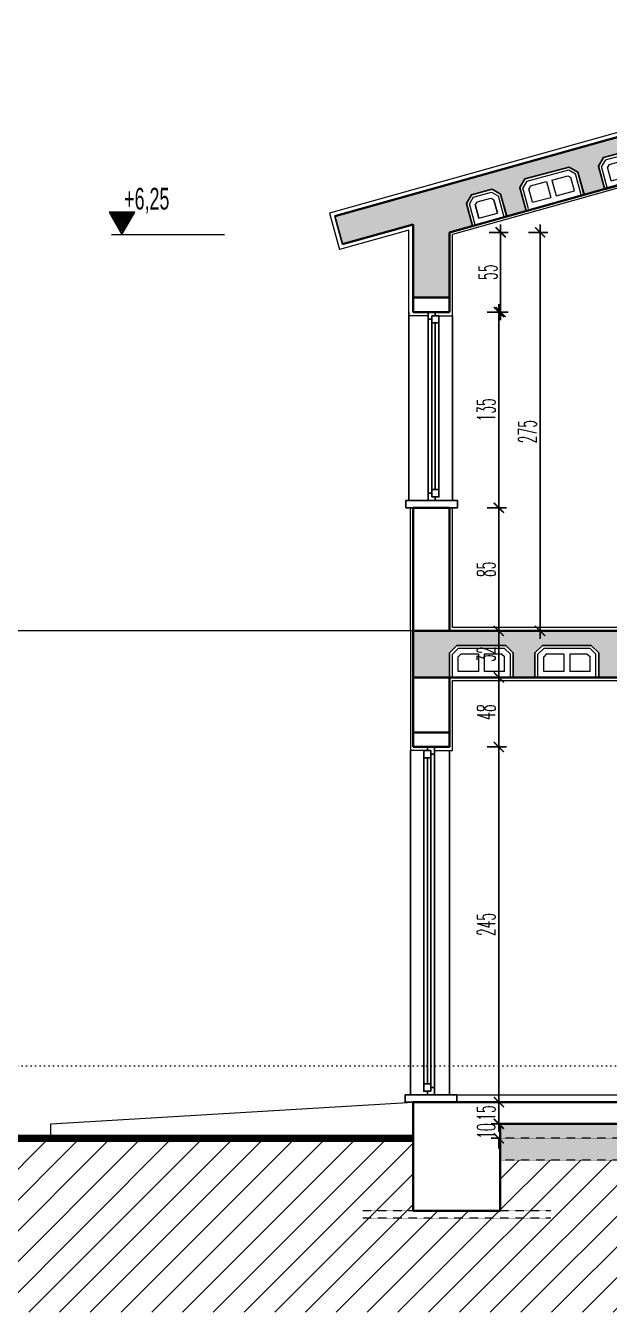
# Model space of a CAD drawing. Extents: x 775040 to 808375, y 4159409 to 4163651.
# Drawn here: x 791078 to 791480, y 4160091 to 4160979 of the extents above; entities that cross this region are included whole.
import ezdxf

# ---------------------------------------------------------------- set-up
doc = ezdxf.new("R2010")
doc.units = 0
doc.header["$MEASUREMENT"] = 0
doc.header["$PDMODE"] = 3
for name, pattern in [('ACAD_ISO07W100', [3, 0, -3]), ('DASHED2', [0.1875, 0.125, -0.0625]), ('DUZ', [500, 500])]:
    doc.linetypes.add(name, pattern=pattern)
doc.layers.get('0').update_dxf_attribs({"linetype": 'DUZ'})
for name, color, linetype, lineweight in [('25yazi', 255, 'Continuous', 15), ('duvar', 7, 'Continuous', 25), ('kapı', 3, 'Continuous', 9), ('P-HatchLight', 200, 'Continuous', 5), ('P-Levels', 240, 'Continuous', 20), ('P-Oklar', 31, 'Continuous', 18), ('Z_ duvar', 7, 'Continuous', 30), ('Z_asmolen', 53, 'Continuous', 9), ('Z_g3', 3, 'Continuous', 13), ('Z_g5', 5, 'Continuous', 18), ('Z_g6', 6, 'Continuous', 20), ('Z_izdot', 42, 'ACAD_ISO07W100', 9), ('Z_iç ölçü dikey', 111, 'Continuous', 25), ('Z_kesit döşeme', 5, 'Continuous', 30), ('Z_kolon tarama', 171, 'Continuous', 5), ('Z_sıva', 241, 'Continuous', 5), ('Z_tarama', 8, 'Continuous', 5)]:
    doc.layers.add(name, color=color, linetype=linetype, lineweight=lineweight)
for name, color, linetype in [('denizlik', 25, 'Continuous'), ('kot', 4, 'Continuous'), ('pencere', 3, 'Continuous')]:
    doc.layers.add(name, color=color, linetype=linetype)
doc.styles.add('50', font='swisscl.ttf', dxfattribs={"height": 50})
doc.styles.add('OLCUIC', font='ROMANS.SHX', dxfattribs={"width": 0.5})
doc.dimstyles.new('ölçü 50', dxfattribs={"dimtxt": 12.5, "dimasz": 7, "dimexe": 5.3, "dimexo": 5, "dimgap": 2.5, "dimtad": 1, "dimdec": 0, "dimzin": 9, "dimdsep": 46, "dimtxsty": 'OLCUIC', "dimblk1": 'ARCHTICK', "dimblk2": 'ARCHTICK', "dimsah": 1, "dimcen": 0, "dimdle": 5.5, "dimadec": 0, "dimazin": 0, "dimtfac": 1, "dimtdec": 0, "dimtix": 1, "dimtofl": 0, "dimtmove": 1, "dimatfit": 3, "dimldrblk": 'ARCHTICK', "dimfxl": 0, "dimtolj": 1, "dimtzin": 0, "dimarcsym": 0})

# ---------------------------------------------------------------- blocks, each defined once
blk = doc.blocks.new('asbnm')
at = {"layer": 'Z_asmolen'}
for p, q in [((44128.83, -2548.34), (44123.66, -2553.51)), ((44123.66, -2570.34), (44123.66, -2553.51)), ((44129.66, -2550.34), (44125.66, -2554.34)), ((44125.66, -2570.34), (44125.66, -2554.34)), ((44162.49, -2548.34), (44128.83, -2548.34)), ((44161.66, -2550.34), (44129.66, -2550.34)), ((44131.43, -2554.34), (44129.66, -2556.07)), ((44129.66, -2566.34), (44129.66, -2556.07)), ((44143.66, -2554.34), (44131.43, -2554.34)), ((44143.66, -2554.34), (44143.66, -2566.34)), ((44159.76, -2554.34), (44147.66, -2554.34)), ((44147.66, -2554.34), (44147.66, -2566.34)), ((44159.76, -2554.34), (44161.66, -2556.01)), ((44161.66, -2550.34), (44165.66, -2554.34)), ((44161.66, -2566.34), (44161.66, -2556.01)), ((44162.49, -2548.34), (44167.66, -2553.51)), ((44165.66, -2570.34), (44165.66, -2554.34)), ((44167.66, -2570.34), (44167.66, -2553.51)), ((44187.83, -2548.34), (44182.66, -2553.51)), ((44182.66, -2570.34), (44182.66, -2553.51)), ((44188.66, -2550.34), (44184.66, -2554.34)), ((44184.66, -2570.34), (44184.66, -2554.34)), ((44221.49, -2548.34), (44187.83, -2548.34)), ((44220.66, -2550.34), (44188.66, -2550.34)), ((44190.43, -2554.34), (44188.66, -2556.07)), ((44188.66, -2566.34), (44188.66, -2556.07)), ((44202.66, -2554.34), (44190.43, -2554.34)), ((44202.66, -2554.34), (44202.66, -2566.34)), ((44218.76, -2554.34), (44206.66, -2554.34)), ((44206.66, -2554.34), (44206.66, -2566.34)), ((44218.76, -2554.34), (44220.66, -2556.01)), ((44220.66, -2550.34), (44224.66, -2554.34)), ((44220.66, -2566.34), (44220.66, -2556.01)), ((44221.49, -2548.34), (44226.66, -2553.51)), ((44224.66, -2570.34), (44224.66, -2554.34)), ((44226.66, -2570.34), (44226.66, -2553.51)), ((44167.66, -2570.34), (44123.66, -2570.34)), ((44143.66, -2566.34), (44129.66, -2566.34)), ((44161.66, -2566.34), (44147.66, -2566.34)), ((44226.66, -2570.34), (44182.66, -2570.34)), ((44202.66, -2566.34), (44188.66, -2566.34)), ((44220.66, -2566.34), (44206.66, -2566.34))]:
    blk.add_line(p, q, dxfattribs=at)
blk = doc.blocks.new('_ARCHTICK')
at = {"color": 0, "linetype": 'ByBlock', "const_width": 0.15}
blk.add_lwpolyline([(-0.5, -0.5), (0.5, 0.5)], dxfattribs=at)
blk = doc.blocks.new('*D1004')
at = {"layer": 'Defpoints', "color": 0, "linetype": 'Continuous', "transparency": 16777216}
for p in [(791367.82, 4160781.14), (791365.4, 4160646.14), (791403.94, 4160646.14)]:
    blk.add_point(p, dxfattribs=at)
at = {"layer": 'Z_iç ölçü dikey', "color": 0, "linetype": 'Continuous', "lineweight": -2, "transparency": 16777216}
for p, q in [((791403.94, 4160786.64), (791403.94, 4160640.64)), ((791395.94, 4160781.14), (791409.24, 4160781.14)), ((791395.94, 4160646.14), (791409.24, 4160646.14))]:
    blk.add_line(p, q, dxfattribs=at)
at = {"layer": 'Z_iç ölçü dikey', "color": 0, "linetype": 'Continuous', "lineweight": -2, "transparency": 16777216, "xscale": 7, "yscale": 7, "zscale": 7}
for p, rotation in [((791403.94, 4160781.14), 90), ((791403.94, 4160646.14), 270)]:
    blk.add_blockref('_ARCHTICK', p, dxfattribs=dict(at, rotation=rotation))
at = {"layer": 'Z_iç ölçü dikey', "color": 0, "linetype": 'Continuous', "transparency": 16777216, "insert": (791395.19, 4160713.64), "char_height": 12.5, "attachment_point": 5, "rotation": 90, "style": 'OLCUIC'}
blk.add_mtext('\\A1;135', dxfattribs=at)
blk = doc.blocks.new('*D1005')
at = {"layer": 'Defpoints', "color": 0, "linetype": 'Continuous', "transparency": 16777216}
for p in [(791365.4, 4160646.14), (791403.94, 4160561.14), (791404.12, 4160561.14)]:
    blk.add_point(p, dxfattribs=at)
at = {"layer": 'Z_iç ölçü dikey', "color": 0, "linetype": 'Continuous', "lineweight": -2, "transparency": 16777216}
for p, q in [((791403.94, 4160651.64), (791403.94, 4160555.64)), ((791395.94, 4160646.14), (791409.24, 4160646.14)), ((791403.94, 4160561.14), (791398.64, 4160561.14))]:
    blk.add_line(p, q, dxfattribs=at)
at = {"layer": 'Z_iç ölçü dikey', "color": 0, "linetype": 'Continuous', "lineweight": -2, "transparency": 16777216, "xscale": 7, "yscale": 7, "zscale": 7}
for p, rotation in [((791403.94, 4160646.14), 90), ((791403.94, 4160561.14), 270)]:
    blk.add_blockref('_ARCHTICK', p, dxfattribs=dict(at, rotation=rotation))
at = {"layer": 'Z_iç ölçü dikey', "color": 0, "linetype": 'Continuous', "transparency": 16777216, "insert": (791395.19, 4160603.64), "char_height": 12.5, "attachment_point": 5, "rotation": 90, "style": 'OLCUIC'}
blk.add_mtext('\\A1;85', dxfattribs=at)
blk = doc.blocks.new('*D1006')
at = {"layer": 'Defpoints', "color": 0, "linetype": 'Continuous', "transparency": 16777216}
for p in [(791404.12, 4160561.14), (791403.94, 4160529.14), (791404.12, 4160529.14)]:
    blk.add_point(p, dxfattribs=at)
at = {"layer": 'Z_iç ölçü dikey', "color": 0, "linetype": 'Continuous', "lineweight": -2, "transparency": 16777216}
for p, q in [((791403.94, 4160561.14), (791398.64, 4160561.14)), ((791403.94, 4160566.64), (791403.94, 4160523.64)), ((791403.94, 4160529.14), (791398.64, 4160529.14))]:
    blk.add_line(p, q, dxfattribs=at)
at = {"layer": 'Z_iç ölçü dikey', "color": 0, "linetype": 'Continuous', "lineweight": -2, "transparency": 16777216, "xscale": 7, "yscale": 7, "zscale": 7}
for p, rotation in [((791403.94, 4160561.14), 90), ((791403.94, 4160529.14), 270)]:
    blk.add_blockref('_ARCHTICK', p, dxfattribs=dict(at, rotation=rotation))
at = {"layer": 'Z_iç ölçü dikey', "color": 0, "linetype": 'Continuous', "transparency": 16777216, "insert": (791395.19, 4160545.14), "char_height": 12.5, "attachment_point": 5, "rotation": 90, "style": 'OLCUIC'}
blk.add_mtext('\\A1;32', dxfattribs=at)
blk = doc.blocks.new('*D1007')
at = {"layer": 'Defpoints', "color": 0, "linetype": 'Continuous', "transparency": 16777216}
for p in [(791404.12, 4160529.14), (791366.1, 4160481.14), (791403.94, 4160481.14)]:
    blk.add_point(p, dxfattribs=at)
at = {"layer": 'Z_iç ölçü dikey', "color": 0, "linetype": 'Continuous', "lineweight": -2, "transparency": 16777216}
for p, q in [((791403.94, 4160534.64), (791403.94, 4160475.64)), ((791403.94, 4160529.14), (791398.64, 4160529.14)), ((791395.94, 4160481.14), (791409.24, 4160481.14))]:
    blk.add_line(p, q, dxfattribs=at)
at = {"layer": 'Z_iç ölçü dikey', "color": 0, "linetype": 'Continuous', "lineweight": -2, "transparency": 16777216, "xscale": 7, "yscale": 7, "zscale": 7}
for p, rotation in [((791403.94, 4160529.14), 90), ((791403.94, 4160481.14), 270)]:
    blk.add_blockref('_ARCHTICK', p, dxfattribs=dict(at, rotation=rotation))
at = {"layer": 'Z_iç ölçü dikey', "color": 0, "linetype": 'Continuous', "transparency": 16777216, "insert": (791395.19, 4160505.14), "char_height": 12.5, "attachment_point": 5, "rotation": 90, "style": 'OLCUIC'}
blk.add_mtext('\\A1;48', dxfattribs=at)
blk = doc.blocks.new('*D1008')
at = {"layer": 'Defpoints', "color": 0, "linetype": 'Continuous', "transparency": 16777216}
for p in [(791366.1, 4160481.14), (791402.66, 4160236.14), (791403.94, 4160236.14)]:
    blk.add_point(p, dxfattribs=at)
at = {"layer": 'Z_iç ölçü dikey', "color": 0, "linetype": 'Continuous', "lineweight": -2, "transparency": 16777216}
for p, q in [((791395.94, 4160481.14), (791409.24, 4160481.14)), ((791403.94, 4160486.64), (791403.94, 4160230.64)), ((791403.94, 4160236.14), (791409.24, 4160236.14))]:
    blk.add_line(p, q, dxfattribs=at)
at = {"layer": 'Z_iç ölçü dikey', "color": 0, "linetype": 'Continuous', "lineweight": -2, "transparency": 16777216, "xscale": 7, "yscale": 7, "zscale": 7}
for p, rotation in [((791403.94, 4160481.14), 90), ((791403.94, 4160236.14), 270)]:
    blk.add_blockref('_ARCHTICK', p, dxfattribs=dict(at, rotation=rotation))
at = {"layer": 'Z_iç ölçü dikey', "color": 0, "linetype": 'Continuous', "transparency": 16777216, "insert": (791395.19, 4160358.64), "char_height": 12.5, "attachment_point": 5, "rotation": 90, "style": 'OLCUIC'}
blk.add_mtext('\\A1;245', dxfattribs=at)
blk = doc.blocks.new('*D1009')
at = {"layer": 'Defpoints', "color": 0, "linetype": 'Continuous', "transparency": 16777216}
for p in [(791402.66, 4160236.14), (791403.94, 4160221.14), (791404.87, 4160221.14)]:
    blk.add_point(p, dxfattribs=at)
at = {"layer": 'Z_iç ölçü dikey', "color": 0, "linetype": 'Continuous', "lineweight": -2, "transparency": 16777216}
for p, q in [((791403.94, 4160241.64), (791403.94, 4160215.64)), ((791403.94, 4160236.14), (791409.24, 4160236.14)), ((791403.94, 4160221.14), (791398.64, 4160221.14))]:
    blk.add_line(p, q, dxfattribs=at)
at = {"layer": 'Z_iç ölçü dikey', "color": 0, "linetype": 'Continuous', "lineweight": -2, "transparency": 16777216, "xscale": 7, "yscale": 7, "zscale": 7}
for p, rotation in [((791403.94, 4160236.14), 90), ((791403.94, 4160221.14), 270)]:
    blk.add_blockref('_ARCHTICK', p, dxfattribs=dict(at, rotation=rotation))
at = {"layer": 'Z_iç ölçü dikey', "color": 0, "linetype": 'Continuous', "transparency": 16777216, "insert": (791395.19, 4160228.64), "char_height": 12.5, "attachment_point": 5, "rotation": 90, "style": 'OLCUIC'}
blk.add_mtext('\\A1;15', dxfattribs=at)
blk = doc.blocks.new('*D1010')
at = {"layer": 'Defpoints', "color": 0, "linetype": 'Continuous', "transparency": 16777216}
for p in [(791404.87, 4160221.14), (791403.94, 4160211.14), (791404.87, 4160211.14)]:
    blk.add_point(p, dxfattribs=at)
at = {"layer": 'Z_iç ölçü dikey', "color": 0, "linetype": 'Continuous', "lineweight": -2, "transparency": 16777216}
for p, q in [((791403.94, 4160221.14), (791403.94, 4160228.14)), ((791403.94, 4160221.14), (791398.64, 4160221.14)), ((791403.94, 4160211.14), (791398.64, 4160211.14)), ((791403.94, 4160211.14), (791403.94, 4160204.14))]:
    blk.add_line(p, q, dxfattribs=at)
at = {"layer": 'Z_iç ölçü dikey', "color": 0, "linetype": 'Continuous', "lineweight": -2, "transparency": 16777216, "xscale": 7, "yscale": 7, "zscale": 7}
for p, rotation in [((791403.94, 4160221.14), 270), ((791403.94, 4160211.14), 90)]:
    blk.add_blockref('_ARCHTICK', p, dxfattribs=dict(at, rotation=rotation))
at = {"layer": 'Z_iç ölçü dikey', "color": 0, "linetype": 'Continuous', "transparency": 16777216, "insert": (791395.19, 4160216.14), "char_height": 12.5, "attachment_point": 5, "rotation": 90, "style": 'OLCUIC'}
blk.add_mtext('\\A1;10', dxfattribs=at)
blk = doc.blocks.new('*D1166')
at = {"layer": 'Defpoints', "color": 0, "linetype": 'Continuous', "transparency": 16777216}
for p in [(791369.87, 4160836.14), (791405.18, 4160836.14), (791369.87, 4160781.14)]:
    blk.add_point(p, dxfattribs=at)
at = {"layer": 'Z_iç ölçü dikey', "color": 0, "linetype": 'Continuous', "lineweight": -2, "transparency": 16777216}
for p, q in [((791397.18, 4160836.14), (791410.48, 4160836.14)), ((791405.18, 4160775.64), (791405.18, 4160841.64)), ((791397.18, 4160781.14), (791410.48, 4160781.14))]:
    blk.add_line(p, q, dxfattribs=at)
at = {"layer": 'Z_iç ölçü dikey', "color": 0, "linetype": 'Continuous', "lineweight": -2, "transparency": 16777216, "xscale": 7, "yscale": 7, "zscale": 7}
for p, rotation in [((791405.18, 4160836.14), 90), ((791405.18, 4160781.14), 270)]:
    blk.add_blockref('_ARCHTICK', p, dxfattribs=dict(at, rotation=rotation))
at = {"layer": 'Z_iç ölçü dikey', "color": 0, "linetype": 'Continuous', "transparency": 16777216, "insert": (791396.43, 4160808.64), "char_height": 12.5, "attachment_point": 5, "rotation": 90, "style": 'OLCUIC'}
blk.add_mtext('\\A1;55', dxfattribs=at)
blk = doc.blocks.new('*D1167')
at = {"layer": 'Defpoints', "color": 0, "linetype": 'Continuous', "transparency": 16777216}
for p in [(791405.18, 4160836.14), (791403.94, 4160561.14), (791432.42, 4160561.14)]:
    blk.add_point(p, dxfattribs=at)
at = {"layer": 'Z_iç ölçü dikey', "color": 0, "linetype": 'Continuous', "lineweight": -2, "transparency": 16777216}
for p, q in [((791424.42, 4160836.14), (791437.72, 4160836.14)), ((791432.42, 4160841.64), (791432.42, 4160555.64)), ((791424.42, 4160561.14), (791437.72, 4160561.14))]:
    blk.add_line(p, q, dxfattribs=at)
at = {"layer": 'Z_iç ölçü dikey', "color": 0, "linetype": 'Continuous', "lineweight": -2, "transparency": 16777216, "xscale": 7, "yscale": 7, "zscale": 7}
for p, rotation in [((791432.42, 4160836.14), 90), ((791432.42, 4160561.14), 270)]:
    blk.add_blockref('_ARCHTICK', p, dxfattribs=dict(at, rotation=rotation))
at = {"layer": 'Z_iç ölçü dikey', "color": 0, "linetype": 'Continuous', "transparency": 16777216, "insert": (791423.67, 4160698.64), "char_height": 12.5, "attachment_point": 5, "rotation": 90, "style": 'OLCUIC'}
blk.add_mtext('\\A1;275', dxfattribs=at)
blk = doc.blocks.new('KOTLAMAGORUNUS KESITTE')
at = {"layer": 'P-HatchLight'}
for points in [[(0.1521, 0.1484), (0.0722, 0.01), (-0.0077, 0.1484)], [(0.1434, 0.1434), (0.0722, 0.02), (0.0009, 0.1434)], [(0.1348, 0.1384), (0.0722, 0.03), (0.0096, 0.1384)], [(0.1261, 0.1334), (0.0722, 0.04), (0.0183, 0.1334)], [(0.1175, 0.1284), (0.0722, 0.05), (0.0269, 0.1284)], [(0.1088, 0.1234), (0.0722, 0.06), (0.0356, 0.1234)], [(0.1001, 0.1184), (0.0722, 0.07), (0.0442, 0.1184)], [(0.0915, 0.1134), (0.0722, 0.08), (0.0529, 0.1134)], [(0.0828, 0.1084), (0.0722, 0.09), (0.0616, 0.1084)], [(0.0742, 0.1034), (0.0722, 0.1), (0.0702, 0.1034)]]:
    blk.add_lwpolyline(points, close=True, dxfattribs=at)
at = {"layer": 'P-Oklar', "color": 2, "ltscale": 0.5}
blk.add_line((0, 0), (0.7795, 0), dxfattribs=at)
blk.add_lwpolyline([(-0.0164, 0.1534), (0.0722, 0), (0.1608, 0.1534)], close=True, dxfattribs=at)
at = {"layer": 'P-Levels', "color": 7, "style": '50', "width": 0.8}
blk.add_attdef('%%P0.00', (-0.0314, 0.1775), '', height=0.15, dxfattribs=at)

msp = doc.modelspace()

# ---------------------------------------------------------------- hatches: boundary and pattern name
at = {"layer": 'Z_kolon tarama'}
h = msp.add_hatch(dxfattribs=at)
h.set_pattern_fill('ANSI33', color=256, scale=15, style=0)
h.paths.add_polyline_path([(791749.87, 4160975.79), (791290.74, 4160847.21), (791296.13, 4160827.96), (791344.87, 4160841.6), (791344.87, 4160791.14), (791369.87, 4160791.14), (791369.87, 4160836.14), (791385.84, 4160840.62), (791381.66, 4160856.06), (791385.08, 4160862.01), (791399.25, 4160865.83), (791405.19, 4160862.42), (791409.45, 4160847.23), (791422.84, 4160850.98), (791418.51, 4160867), (791421.93, 4160872.95), (791452.39, 4160881.18), (791458.34, 4160877.76), (791462.71, 4160862.14), (791477.01, 4160866.15), (791472.78, 4160881.81), (791476.2, 4160887.75), (791506.66, 4160895.99), (791512.6, 4160892.57), (791516.87, 4160877.31), (791530.28, 4160881.06), (791526.18, 4160896.24), (791529.59, 4160902.18), (791560.05, 4160910.42), (791566, 4160907), (791570.14, 4160892.23), (791584.43, 4160896.23), (791579.97, 4160912.74), (791583.39, 4160918.69), (791613.85, 4160926.92), (791619.79, 4160923.5), (791624.3, 4160907.4), (791637.7, 4160911.15), (791633.37, 4160927.17), (791636.78, 4160933.12), (791667.25, 4160941.35), (791673.19, 4160937.93), (791677.57, 4160922.31), (791691.87, 4160926.32), (791687.63, 4160941.98), (791691.05, 4160947.92), (791721.51, 4160956.16), (791727.46, 4160952.74), (791731.73, 4160937.48), (791749.87, 4160942.56), (791768, 4160937.48), (791772.28, 4160952.74), (791778.22, 4160956.16), (791808.68, 4160947.92), (791812.1, 4160941.98), (791807.87, 4160926.32), (791822.17, 4160922.31), (791826.54, 4160937.93), (791832.49, 4160941.35), (791862.95, 4160933.12), (791866.36, 4160927.17), (791862.03, 4160911.15), (791875.43, 4160907.4), (791879.94, 4160923.5), (791885.88, 4160926.92), (791916.35, 4160918.69), (791919.76, 4160912.74), (791915.3, 4160896.23), (791929.6, 4160892.23), (791933.73, 4160907), (791939.68, 4160910.42), (791970.14, 4160902.18), (791973.56, 4160896.24), (791969.46, 4160881.06), (791982.86, 4160877.31), (791987.13, 4160892.57), (791993.08, 4160895.99), (792023.54, 4160887.75), (792026.95, 4160881.81), (792022.72, 4160866.15), (792037.02, 4160862.14), (792041.4, 4160877.76), (792047.34, 4160881.18), (792077.8, 4160872.95), (792081.22, 4160867), (792076.89, 4160850.98), (792090.42, 4160847.19), (792094.48, 4160862.2), (792100.42, 4160865.62), (792114.59, 4160861.79), (792118.01, 4160855.85), (792113.75, 4160840.65), (792113.89, 4160840.62), (792129.87, 4160836.14), (792129.87, 4160861.14), (792129.87, 4160869.37)])
h = msp.add_hatch(dxfattribs=at)
h.set_pattern_fill('ANSI33', color=256, scale=15, style=0)
h.paths.add_polyline_path([(791865.96, 4160561.14), (791344.87, 4160561.14), (791344.87, 4160529.14), (791369.87, 4160529.14), (791369.87, 4160545.97), (791375.04, 4160551.14), (791408.69, 4160551.14), (791413.87, 4160545.97), (791413.87, 4160529.14), (791428.87, 4160529.14), (791428.87, 4160545.97), (791434.04, 4160551.14), (791467.69, 4160551.14), (791472.87, 4160545.97), (791472.87, 4160529.14), (791487.87, 4160529.14), (791487.87, 4160545.97), (791493.04, 4160551.14), (791526.69, 4160551.14), (791531.87, 4160545.97), (791531.87, 4160529.14), (791546.87, 4160529.14), (791546.87, 4160545.97), (791552.04, 4160551.14), (791585.69, 4160551.14), (791590.87, 4160545.97), (791590.87, 4160529.14), (791605.87, 4160529.14), (791605.87, 4160545.97), (791611.04, 4160551.14), (791644.69, 4160551.14), (791649.87, 4160545.97), (791649.87, 4160529.14), (791664.87, 4160529.14), (791664.87, 4160545.97), (791670.04, 4160551.14), (791703.69, 4160551.14), (791708.87, 4160545.97), (791708.87, 4160529.14), (791723.87, 4160529.14), (791723.87, 4160545.97), (791729.04, 4160551.14), (791762.69, 4160551.14), (791767.87, 4160545.97), (791767.87, 4160529.14), (791782.87, 4160529.14), (791782.87, 4160545.97), (791788.04, 4160551.14), (791821.69, 4160551.14), (791826.87, 4160545.97), (791826.87, 4160529.14), (791841.87, 4160529.14), (791841.87, 4160545.97), (791847.04, 4160551.14), (791865.96, 4160551.14)])
at = {"layer": 'Z_tarama', "ltscale": 50}
h = msp.add_hatch(dxfattribs=at)
h.set_pattern_fill('AR-HBONE', color=256, scale=0.7, style=0)
h.set_pattern_definition([(45, (-69547.51, -29927.1526), (3e-16, 3.9597979746), [8.4, -2.8]), (135, (-69545.5302, -29925.1727), (3e-16, 3.9597979746), [8.4, -2.8])])
h.paths.add_polyline_path([(791929.87, 4160221.14), (791404.87, 4160221.14), (791404.87, 4160211.14), (791929.87, 4160211.14)])
h.paths.add_polyline_path([(792329.87, 4160221.14), (791989.87, 4160221.14), (791989.87, 4160211.14), (792329.87, 4160211.14)])
h.paths.add_polyline_path([(792989.87, 4160221.14), (792389.87, 4160221.14), (792389.87, 4160211.14), (792989.87, 4160211.14)])
h.paths.add_polyline_path([(793814.87, 4160221.14), (793049.87, 4160221.14), (793049.87, 4160211.14), (793814.87, 4160211.14)])
at = {"layer": 'Z_tarama'}
h = msp.add_hatch(dxfattribs=at)
h.set_pattern_fill('ANSI31', color=256, scale=120, style=0)
h.set_pattern_definition([(45, (-69547.51, -29927.153), (-10.60660172, 10.60660172), [])])
h.paths.add_polyline_path([(794344.22, 4160211.14), (793874.87, 4160211.14), (793874.87, 4160161.14), (793814.87, 4160161.14), (793814.87, 4160196.14), (793049.87, 4160196.14), (793049.87, 4160161.14), (792989.87, 4160161.14), (792989.87, 4160196.14), (792389.87, 4160196.14), (792389.87, 4160161.14), (792329.87, 4160161.14), (792329.87, 4160196.14), (791989.87, 4160196.14), (791989.87, 4160161.14), (791929.87, 4160161.14), (791929.87, 4160196.14), (791404.87, 4160196.14), (791404.87, 4160161.14), (791344.87, 4160161.14), (791344.87, 4160211.14), (790610.67, 4160211.14), (790610.67, 4160091.14), (794344.22, 4160091.14)])
at = {"layer": 'Z_tarama', "linetype": 'DASHED2'}
h = msp.add_hatch(dxfattribs=at)
h.set_pattern_fill('EARTH', color=256, scale=25, angle=45, style=0)
h.set_pattern_definition([(45, (-69547.51, -29927.1526), (9e-16, 8.838834765), [6.25, -6.25]), (45, (-69549.1674, -29925.495), (9e-16, 8.838834765), [6.25, -6.25]), (45, (-69550.8247, -29923.838), (9e-16, 8.838834765), [6.25, -6.25]), (135, (-69550.8247, -29922.733), (-8.838834765, 9e-16), [6.25, -6.25]), (135, (-69549.1674, -29921.076), (-8.838834765, 9e-16), [6.25, -6.25]), (135, (-69547.51, -29919.4186), (-8.838834765, 9e-16), [6.25, -6.25])])
h.paths.add_polyline_path([(793814.87, 4160211.14), (793049.87, 4160211.14), (793049.87, 4160196.14), (793814.87, 4160196.14)])
h.paths.add_polyline_path([(792989.87, 4160211.14), (792389.87, 4160211.14), (792389.87, 4160196.14), (792989.87, 4160196.14)])
h.paths.add_polyline_path([(792329.87, 4160211.14), (791989.87, 4160211.14), (791989.87, 4160196.14), (792329.87, 4160196.14)])
h.paths.add_polyline_path([(791929.87, 4160211.14), (791404.87, 4160211.14), (791404.87, 4160196.14), (791929.87, 4160196.14)])

# ---------------------------------------------------------------- linework, layer by layer
at = {"layer": 'denizlik', "color": 5}
for points in [[(791344.87, 4160646.14), (791339.87, 4160646.14), (791339.87, 4160651.14), (791375.37, 4160651.14), (791375.37, 4160646.14), (791344.87, 4160646.14)], [(791369.87, 4160236.14), (791374.87, 4160236.14), (791374.87, 4160241.14), (791339.37, 4160241.14), (791339.37, 4160236.14), (791369.87, 4160236.14)]]:
    msp.add_lwpolyline(points, dxfattribs=at)
at = {"layer": 'duvar', "color": 4}
for p, q in [((791341.87, 4160781.14), (791341.87, 4160651.14)), ((791371.87, 4160778.64), (791371.87, 4160651.14)), ((791343.11, 4160478.64), (791343.11, 4160241.14)), ((791369.87, 4160478.64), (791369.87, 4160241.14))]:
    msp.add_line(p, q, dxfattribs=at)
at = {"layer": 'pencere', "color": 1}
for p, q in [((791355.12, 4160776.14), (791355.12, 4160656.14)), ((791357.62, 4160658.64), (791357.62, 4160773.64)), ((791362.62, 4160773.64), (791362.62, 4160658.64)), ((791352.12, 4160473.64), (791352.12, 4160248.64)), ((791357.12, 4160248.64), (791357.12, 4160473.64)), ((791359.62, 4160476.14), (791359.62, 4160246.14))]:
    msp.add_line(p, q, dxfattribs=at)
at = {"layer": 'pencere'}
for p, q in [((791360.12, 4160658.64), (791360.12, 4160773.64)), ((791354.62, 4160248.64), (791354.62, 4160473.64))]:
    msp.add_line(p, q, dxfattribs=at)
for points in [[(791357.62, 4160776.14), (791355.12, 4160776.14), (791355.12, 4160781.14), (791360.12, 4160781.14), (791360.12, 4160778.64)], [(791357.62, 4160656.14), (791355.12, 4160656.14), (791355.12, 4160651.14), (791360.12, 4160651.14), (791360.12, 4160653.64)], [(791357.12, 4160476.14), (791359.62, 4160476.14), (791359.62, 4160481.14), (791354.62, 4160481.14), (791354.62, 4160478.64)], [(791357.12, 4160246.14), (791359.62, 4160246.14), (791359.62, 4160241.14), (791354.62, 4160241.14), (791354.62, 4160243.64)]]:
    msp.add_lwpolyline(points, dxfattribs=at)
for points in [[(791357.62, 4160778.64), (791362.62, 4160778.64), (791362.62, 4160773.64), (791357.62, 4160773.64)], [(791357.62, 4160653.64), (791362.62, 4160653.64), (791362.62, 4160658.64), (791357.62, 4160658.64)], [(791357.12, 4160478.64), (791352.12, 4160478.64), (791352.12, 4160473.64), (791357.12, 4160473.64)], [(791357.12, 4160243.64), (791352.12, 4160243.64), (791352.12, 4160248.64), (791357.12, 4160248.64)]]:
    msp.add_lwpolyline(points, close=True, dxfattribs=at)
at = {"layer": 'Z_ duvar'}
for p, q in [((791344.87, 4160561.14), (791344.87, 4160646.14)), ((791369.87, 4160646.14), (791344.87, 4160646.14)), ((791369.87, 4160561.14), (791369.87, 4160646.14)), ((791344.87, 4160491.14), (791344.87, 4160529.14)), ((791369.87, 4160491.14), (791369.87, 4160529.14)), ((791344.87, 4160236.14), (791369.87, 4160236.14))]:
    msp.add_line(p, q, dxfattribs=at)
at = {"layer": 'Z_asmolen'}
for p, q in [((791421.93, 4160872.95), (791452.39, 4160881.18)), ((791452.39, 4160881.18), (791458.34, 4160877.76)), ((791421.93, 4160872.95), (791418.51, 4160867)), ((791423.17, 4160871.34), (791420.53, 4160866.74)), ((791423.17, 4160871.34), (791452.13, 4160879.17)), ((791425.86, 4160868.19), (791436.82, 4160871.15)), ((791436.82, 4160871.15), (791439.75, 4160860.28)), ((791440.44, 4160872.12), (791451.5, 4160875.11)), ((791440.44, 4160872.12), (791443.37, 4160861.26)), ((791451.5, 4160875.11), (791453.53, 4160873.99)), ((791452.13, 4160879.17), (791456.73, 4160876.53)), ((791456.04, 4160864.69), (791453.53, 4160873.99)), ((791460.64, 4160862.05), (791456.73, 4160876.53)), ((791462.57, 4160862.1), (791458.34, 4160877.76)), ((791385.08, 4160862.01), (791399.25, 4160865.83)), ((791386.32, 4160860.4), (791398.99, 4160863.82)), ((791398.99, 4160863.82), (791403.59, 4160861.18)), ((791399.25, 4160865.83), (791405.19, 4160862.42)), ((791409.31, 4160847.19), (791405.19, 4160862.42)), ((791422.84, 4160850.98), (791418.51, 4160867)), ((791424.44, 4160852.26), (791420.53, 4160866.74)), ((791425.86, 4160868.19), (791424.56, 4160866.21)), ((791427.08, 4160856.86), (791424.56, 4160866.21)), ((791443.37, 4160861.26), (791456.04, 4160864.69)), ((791385.08, 4160862.01), (791381.66, 4160856.06)), ((791385.84, 4160840.62), (791381.66, 4160856.06)), ((791386.32, 4160860.4), (791383.68, 4160855.8)), ((791387.59, 4160841.32), (791383.68, 4160855.8)), ((791389.01, 4160857.24), (791387.71, 4160855.27)), ((791390.23, 4160845.92), (791387.71, 4160855.27)), ((791387.71, 4160855.27), (791390.23, 4160845.92)), ((791389.01, 4160857.24), (791398.36, 4160859.77)), ((791389.01, 4160857.24), (791398.36, 4160859.77)), ((791398.36, 4160859.77), (791400.39, 4160858.64)), ((791402.9, 4160849.34), (791400.39, 4160858.64)), ((791400.39, 4160858.64), (791402.9, 4160849.34)), ((791407.5, 4160846.7), (791403.59, 4160861.18)), ((791427.08, 4160856.86), (791439.75, 4160860.28)), ((791385.78, 4160840.83), (791409.31, 4160847.19)), ((791390.23, 4160845.92), (791402.9, 4160849.34)), ((791390.23, 4160845.92), (791402.9, 4160849.34))]:
    msp.add_line(p, q, dxfattribs=at)
at = {"layer": 'Z_g3', "linetype": 'Continuous'}
msp.add_line((792633.15, 4160561.14), (790714.42, 4160561.14), dxfattribs=at)
at = {"layer": 'Z_g5', "linetype": 'Continuous'}
msp.add_lwpolyline([(791094.87, 4160211.14), (791094.87, 4160221.14), (791344.87, 4160236.14)], dxfattribs=at)
at = {"layer": 'Z_g6', "linetype": 'Continuous', "const_width": 5}
msp.add_lwpolyline([(791344.87, 4160211.14), (790588.54, 4160211.14)], dxfattribs=at)
at = {"layer": 'Z_izdot'}
msp.add_line((797361.9, 4160261.14), (790665.92, 4160261.14), dxfattribs=at)
at = {"layer": 'Z_iç ölçü dikey', "color": 5, "linetype": 'Continuous'}
for p, q in [((791476.2, 4160887.75), (791506.66, 4160895.99)), ((791421.93, 4160872.95), (791452.39, 4160881.18)), ((791452.39, 4160881.18), (791458.34, 4160877.76)), ((791472.78, 4160881.81), (791476.2, 4160887.75)), ((791477.11, 4160865.78), (791472.78, 4160881.81)), ((791418.51, 4160867), (791421.93, 4160872.95)), ((791458.34, 4160877.76), (791462.71, 4160862.14)), ((791516.98, 4160876.95), (791477.11, 4160865.78)), ((791385.08, 4160862.01), (791399.25, 4160865.83)), ((791399.25, 4160865.83), (791405.19, 4160862.42)), ((791405.19, 4160862.42), (791409.45, 4160847.23)), ((791422.84, 4160850.98), (791418.51, 4160867)), ((791462.71, 4160862.14), (791422.84, 4160850.98)), ((791381.66, 4160856.06), (791385.08, 4160862.01)), ((791385.84, 4160840.62), (791381.66, 4160856.06)), ((791290.74, 4160847.21), (791296.13, 4160827.96)), ((791409.45, 4160847.23), (791385.84, 4160840.62)), ((791369.87, 4160545.97), (791375.04, 4160551.14)), ((791369.87, 4160529.14), (791369.87, 4160545.97)), ((791375.04, 4160551.14), (791408.69, 4160551.14)), ((791408.69, 4160551.14), (791413.87, 4160545.97)), ((791413.87, 4160545.97), (791413.87, 4160529.14)), ((791428.87, 4160545.97), (791434.04, 4160551.14)), ((791428.87, 4160529.14), (791428.87, 4160545.97)), ((791434.04, 4160551.14), (791467.69, 4160551.14)), ((791467.69, 4160551.14), (791472.87, 4160545.97)), ((791472.87, 4160545.97), (791472.87, 4160529.14)), ((791413.87, 4160529.14), (791369.87, 4160529.14)), ((791472.87, 4160529.14), (791428.87, 4160529.14))]:
    msp.add_line(p, q, dxfattribs=at)
at = {"layer": 'Z_kesit döşeme', "linetype": 'Continuous'}
for p, q in [((791749.87, 4160975.79), (791290.74, 4160847.21)), ((791749.87, 4160942.56), (791369.87, 4160836.14)), ((791344.87, 4160841.6), (791296.13, 4160827.96)), ((791344.87, 4160791.14), (791344.87, 4160841.6)), ((791369.87, 4160791.14), (791369.87, 4160836.14))]:
    msp.add_line(p, q, dxfattribs=at)
at = {"layer": 'Z_kesit döşeme'}
for points in [[(791369.87, 4160781.14), (791369.87, 4160791.14), (791344.87, 4160791.14), (791344.87, 4160781.14)], [(791344.87, 4160481.14), (791344.87, 4160491.14), (791369.87, 4160491.14), (791369.87, 4160481.14)]]:
    msp.add_lwpolyline(points, close=True, dxfattribs=at)
at = {"layer": 'Z_kesit döşeme', "linetype": 'Continuous'}
for points in [[(792336.31, 4160529.14), (791344.87, 4160529.14), (791344.87, 4160561.14), (792336.31, 4160561.14)], [(793874.87, 4160236.14), (791344.87, 4160236.14), (791344.87, 4160161.14), (791404.87, 4160161.14), (791404.87, 4160221.14), (791929.87, 4160221.14), (791929.87, 4160161.14), (791989.87, 4160161.14), (791989.87, 4160221.14), (792329.87, 4160221.14), (792329.87, 4160161.14), (792389.87, 4160161.14), (792389.87, 4160221.14), (792989.87, 4160221.14), (792989.87, 4160161.14), (793049.87, 4160161.14), (793049.87, 4160221.14), (793814.87, 4160221.14), (793814.87, 4160161.14), (793874.87, 4160161.14)]]:
    msp.add_lwpolyline(points, close=True, dxfattribs=at)
at = {"layer": 'Z_sıva', "linetype": 'Continuous'}
for p, q in [((791749.06, 4160978.68), (791287.04, 4160849.29)), ((791750.41, 4160940.63), (791371.87, 4160834.63)), ((791287.04, 4160849.29), (791294.05, 4160824.26)), ((791341.87, 4160837.65), (791294.05, 4160824.26)), ((791341.87, 4160778.64), (791341.87, 4160837.65)), ((791371.87, 4160778.64), (791371.87, 4160834.63)), ((791344.87, 4160778.64), (791341.87, 4160778.64)), ((791355.12, 4160778.64), (791344.87, 4160778.64)), ((791362.62, 4160778.64), (791371.87, 4160778.64)), ((791343.11, 4160561.14), (791343.11, 4160646.14)), ((791371.87, 4160563.64), (791371.87, 4160646.14)), ((791343.11, 4160561.14), (791343.11, 4160478.64)), ((791912.32, 4160563.64), (791371.87, 4160563.64)), ((791371.87, 4160478.64), (791371.87, 4160526.95)), ((791371.87, 4160526.95), (791953.54, 4160526.95)), ((791344.87, 4160478.64), (791343.11, 4160478.64)), ((791352.12, 4160478.64), (791344.87, 4160478.64)), ((791359.62, 4160478.64), (791371.87, 4160478.64)), ((791374.87, 4160241.14), (791953.54, 4160241.14))]:
    msp.add_line(p, q, dxfattribs=at)
at = {"layer": 'Z_tarama', "linetype": 'DASHED2'}
for p, q in [((791929.87, 4160211.14), (791404.87, 4160211.14)), ((791929.87, 4160196.14), (791404.87, 4160196.14))]:
    msp.add_line(p, q, dxfattribs=at)
for points in [[(791439.74, 4160161.14), (791310, 4160161.14)], [(791439.74, 4160156.14), (791310, 4160156.14)]]:
    msp.add_lwpolyline(points, dxfattribs=at)

# ---------------------------------------------------------------- block references
at = {"layer": 'kapı', "xscale": -0.9374999999999998, "yscale": 0.9374999999999999, "zscale": 0.9375, "rotation": 15.1214158906692}
msp.add_blockref('asbnm', (830875.15, 4174008.97), dxfattribs=at)
at = {"layer": 'kapı'}
msp.add_blockref('asbnm', (747246.21, 4163099.48), dxfattribs=at)
at = {"layer": 'kot'}
ref = msp.add_blockref('KOTLAMAGORUNUS KESITTE', (791136.79, 4160834.63), dxfattribs=dict(at, xscale=100, yscale=100, zscale=100))
ref.add_attrib('%%P0.00', '+6,25', (791145.55, 4160851.86), dxfattribs={"layer": '25yazi', "height": 15, "style": '50', "width": 0.8})

# ---------------------------------------------------------------- dimensions: what is measured, and where the dimension line sits
at = {"layer": 'Z_iç ölçü dikey', "linetype": 'Continuous'}
for base, p1, p2, picture, middle in [((791405.18, 4160836.14), (791369.87, 4160781.14), (791369.87, 4160836.14), '*D1166', (791396.43, 4160808.64)), ((791432.42, 4160561.14), (791405.18, 4160836.14), (791403.94, 4160561.14), '*D1167', (791423.67, 4160698.64)), ((791403.94, 4160646.14), (791367.82, 4160781.14), (791365.4, 4160646.14), '*D1004', (791395.19, 4160713.64)), ((791403.94, 4160561.14), (791365.4, 4160646.14), (791404.12, 4160561.14), '*D1005', (791395.19, 4160603.64)), ((791403.94, 4160529.14), (791404.12, 4160561.14), (791404.12, 4160529.14), '*D1006', (791395.19, 4160545.14)), ((791403.94, 4160481.14), (791404.12, 4160529.14), (791366.1, 4160481.14), '*D1007', (791395.19, 4160505.14)), ((791403.94, 4160236.14), (791366.1, 4160481.14), (791402.66, 4160236.14), '*D1008', (791395.19, 4160358.64)), ((791403.94, 4160221.14), (791402.66, 4160236.14), (791404.87, 4160221.14), '*D1009', (791395.19, 4160228.64)), ((791403.94, 4160211.14), (791404.87, 4160221.14), (791404.87, 4160211.14), '*D1010', (791395.19, 4160216.14))]:
    dim = msp.add_linear_dim(base=base, p1=p1, p2=p2, angle=90, dimstyle='ölçü 50', override={"dimfxl": 8}, dxfattribs=at)
    dim.commit()
    dim.dimension.update_dxf_attribs({"geometry": picture, "text_midpoint": middle})

doc.saveas('drawing.dxf')
